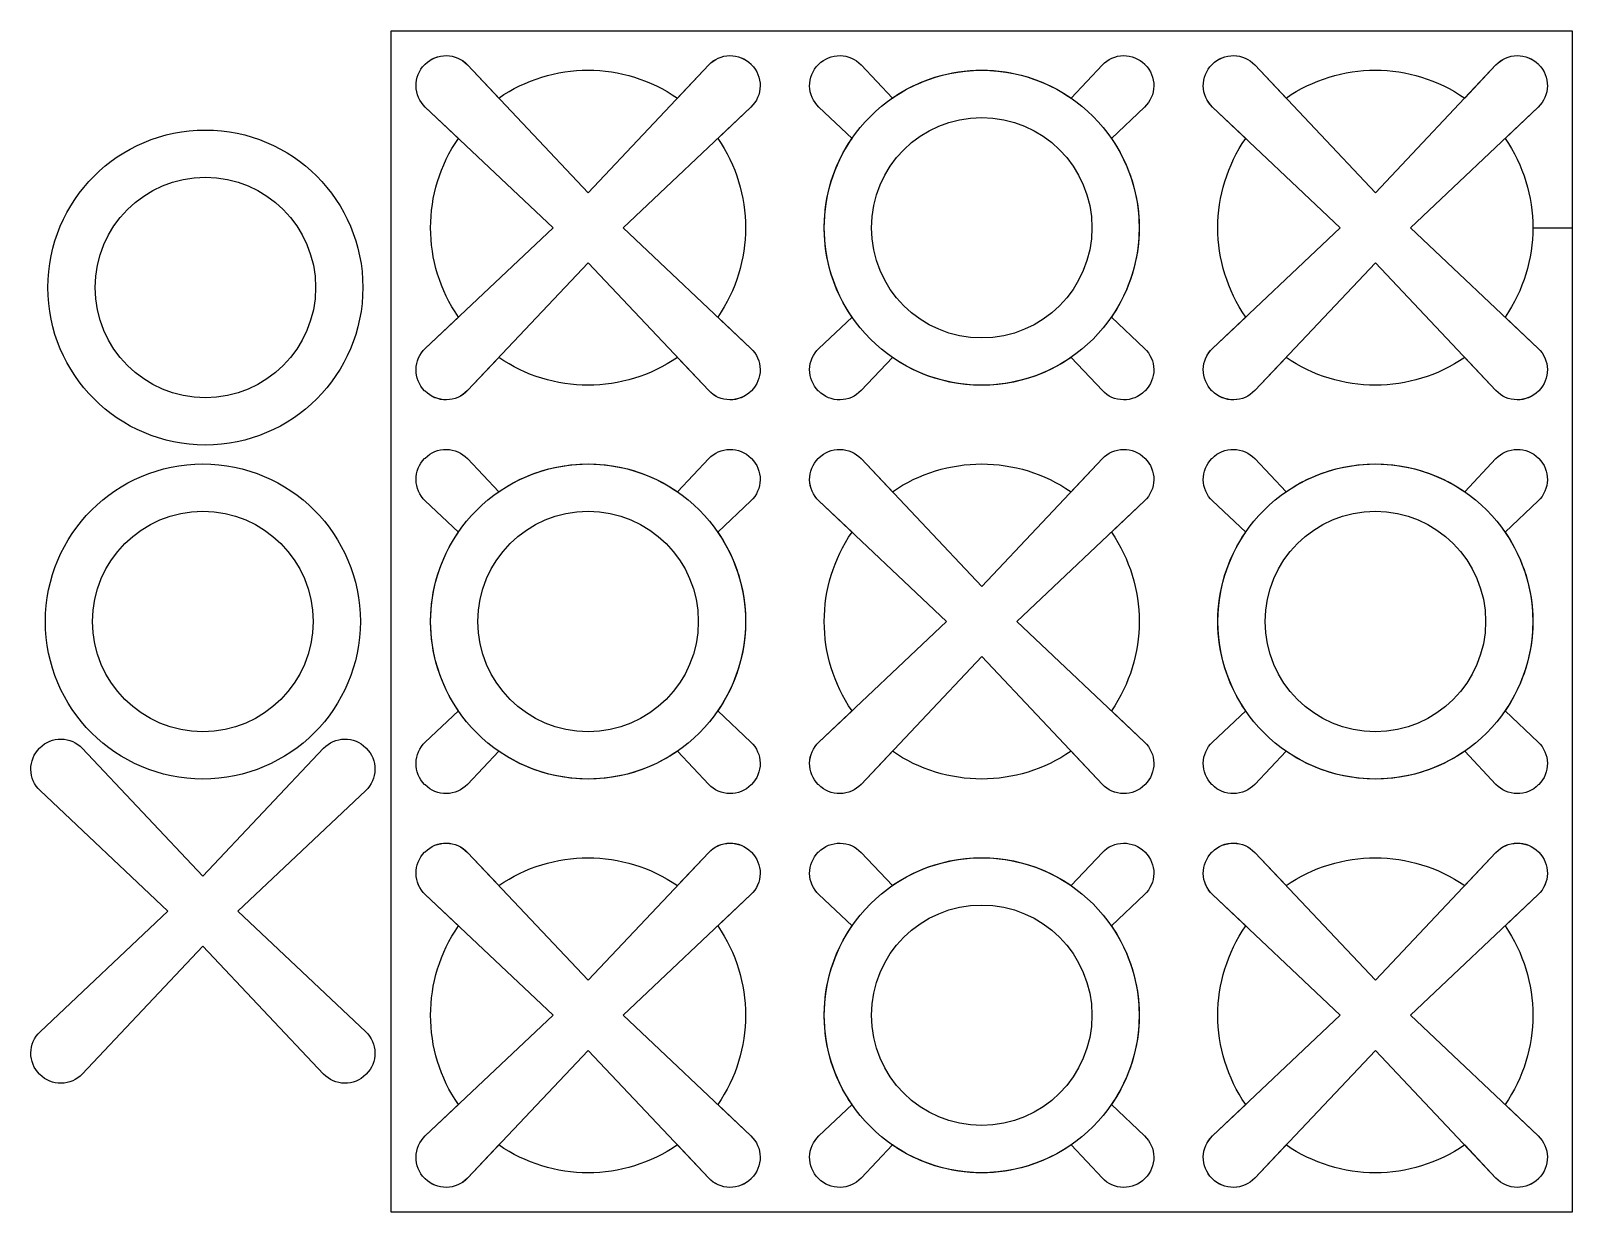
# Model space of a CAD drawing. Header units: millimetres. Extents: x 4017 to 4409, y 61 to 361.
import ezdxf

# ---------------------------------------------------------------- set-up
doc = ezdxf.new("R2010")
doc.units = ezdxf.units.MM
for name, color, linetype in [('Calque1', 1, 'Continuous'), ('Calque2', 86, 'Continuous'), ('Calque3', 5, 'Continuous'), ('Calque5', 204, 'Continuous'), ('Calque6', 34, 'Continuous')]:
    doc.layers.add(name, color=color, linetype=linetype)

msp = doc.modelspace()

# ---------------------------------------------------------------- linework, layer by layer
at = {"layer": 'Calque1'}
for centre in [(4258.71, 311.08), (4061.49, 295.89), (4060.86, 211.08), (4158.72, 211.08), (4358.72, 211.08), (4258.71, 111.08)]:
    msp.add_circle(centre, 40, dxfattribs=at)
at = {"layer": 'Calque2'}
for points in [[(4117.32, 269.57), (4117.2, 269.68, -0.422619), (4117.36, 280.44), (4149.81, 311.08), (4117.36, 341.73, -0.422619), (4117.2, 352.48), (4117.32, 352.6, -0.422619), (4128.08, 352.44), (4158.73, 319.98), (4189.36, 352.44, -0.422735), (4200.12, 352.6), (4200.23, 352.48, -0.422619), (4200.08, 341.73), (4167.63, 311.08), (4200.08, 280.44, -0.422619), (4200.23, 269.68), (4200.12, 269.57, -0.422619), (4189.36, 269.72), (4158.72, 302.17), (4128.08, 269.72, -0.422619)], [(4317.32, 269.57), (4317.2, 269.69, -0.422619), (4317.36, 280.44), (4349.81, 311.08), (4317.36, 341.73, -0.422619), (4317.2, 352.48), (4317.32, 352.6, -0.422619), (4328.08, 352.44), (4358.73, 319.98), (4389.36, 352.44, -0.422735), (4400.12, 352.6), (4400.23, 352.48, -0.422619), (4400.08, 341.73), (4367.63, 311.08), (4400.08, 280.44, -0.422619), (4400.23, 269.69), (4400.12, 269.57, -0.422619), (4389.36, 269.72), (4358.72, 302.17), (4328.08, 269.72, -0.422619)], [(4217.32, 169.57), (4217.2, 169.68, -0.422619), (4217.36, 180.44), (4249.8, 211.08), (4217.36, 241.72, -0.422619), (4217.2, 252.48), (4217.32, 252.6, -0.422619), (4228.07, 252.44), (4258.73, 219.98), (4289.36, 252.44, -0.422735), (4300.12, 252.59), (4300.23, 252.48, -0.422619), (4300.08, 241.72), (4267.63, 211.08), (4300.08, 180.44, -0.422619), (4300.23, 169.68), (4300.12, 169.57, -0.422619), (4289.36, 169.72), (4258.72, 202.17), (4228.07, 169.72, -0.422619)], [(4019.46, 96), (4019.35, 96.12, -0.422619), (4019.5, 106.87), (4051.95, 137.52), (4019.5, 168.16, -0.422619), (4019.35, 178.91), (4019.46, 179.03, -0.422619), (4030.22, 178.88), (4060.88, 146.41), (4091.51, 178.87, -0.422735), (4102.26, 179.03), (4102.38, 178.91, -0.422619), (4102.22, 168.16), (4069.78, 137.52), (4102.22, 106.87, -0.422619), (4102.38, 96.12), (4102.26, 96, -0.422619), (4091.51, 96.15), (4060.86, 128.6), (4030.22, 96.15, -0.422619)], [(4117.32, 69.57), (4117.2, 69.68, -0.422619), (4117.36, 80.44), (4149.81, 111.08), (4117.36, 141.73, -0.422619), (4117.2, 152.48), (4117.32, 152.6, -0.422619), (4128.08, 152.44), (4158.73, 119.98), (4189.36, 152.44, -0.422735), (4200.12, 152.6), (4200.23, 152.48, -0.422619), (4200.08, 141.73), (4167.63, 111.08), (4200.08, 80.44, -0.422619), (4200.23, 69.68), (4200.12, 69.57, -0.422619), (4189.36, 69.72), (4158.72, 102.17), (4128.08, 69.72, -0.422619)], [(4317.32, 69.57), (4317.2, 69.69, -0.422619), (4317.36, 80.44), (4349.81, 111.08), (4317.36, 141.73, -0.422619), (4317.2, 152.48), (4317.32, 152.6, -0.422619), (4328.08, 152.44), (4358.73, 119.98), (4389.36, 152.44, -0.422735), (4400.12, 152.6), (4400.23, 152.48, -0.422619), (4400.08, 141.73), (4367.63, 111.08), (4400.08, 80.44, -0.422619), (4400.23, 69.69), (4400.12, 69.57, -0.422619), (4389.36, 69.72), (4358.72, 102.17), (4328.08, 69.72, -0.422619)]]:
    msp.add_lwpolyline(points, format="xyb", close=True, dxfattribs=at)
at = {"layer": 'Calque3'}
msp.add_lwpolyline([(4108.72, 361.08), (4408.72, 361.08), (4408.72, 61.08), (4108.72, 61.08)], close=True, dxfattribs=at)
at = {"layer": 'Calque5'}
msp.add_line((4398.72, 311.08), (4408.72, 311.08), dxfattribs=at)
for points in [[(4181.41, 278.14, -0.311087), (4136.02, 278.14), (4128.07, 269.72, -0.422619), (4117.32, 269.56), (4117.2, 269.68, -0.422619), (4117.35, 280.44), (4125.77, 288.39, -0.311087), (4125.77, 333.77), (4117.35, 341.72, -0.422619), (4117.2, 352.48), (4117.32, 352.59, -0.422619), (4128.07, 352.44), (4136.02, 344.02, -0.31114), (4181.41, 344.01), (4189.36, 352.43, -0.422735), (4200.12, 352.59), (4200.23, 352.48, -0.422619), (4200.08, 341.72), (4191.66, 333.77, -0.311087), (4191.66, 288.39), (4200.08, 280.44, -0.422619), (4200.23, 269.68), (4200.11, 269.56, -0.422619), (4189.36, 269.72)], [(4281.41, 278.14, -0.311087), (4236.02, 278.14), (4228.07, 269.72, -0.422619), (4217.32, 269.56), (4217.2, 269.68, -0.422619), (4217.35, 280.44), (4225.77, 288.39, -0.311087), (4225.77, 333.77), (4217.35, 341.72, -0.422619), (4217.2, 352.48), (4217.32, 352.59, -0.422619), (4228.07, 352.44), (4236.02, 344.02, -0.31114), (4281.41, 344.01), (4289.36, 352.43, -0.422735), (4300.12, 352.59), (4300.23, 352.48, -0.422619), (4300.08, 341.72), (4291.66, 333.77, -0.311087), (4291.66, 288.39), (4300.08, 280.44, -0.422619), (4300.23, 269.68), (4300.11, 269.56, -0.422619), (4289.36, 269.72)], [(4381.41, 278.14, -0.311087), (4336.02, 278.14), (4328.07, 269.72, -0.422619), (4317.32, 269.56), (4317.2, 269.68, -0.422619), (4317.35, 280.44), (4325.77, 288.39, -0.311087), (4325.77, 333.77), (4317.35, 341.72, -0.422619), (4317.2, 352.48), (4317.32, 352.59, -0.422619), (4328.07, 352.44), (4336.02, 344.02, -0.31114), (4381.41, 344.01), (4389.36, 352.43, -0.422735), (4400.12, 352.59), (4400.23, 352.48, -0.422619), (4400.08, 341.72), (4391.66, 333.77, -0.311087), (4391.66, 288.39), (4400.08, 280.44, -0.422619), (4400.23, 269.68), (4400.11, 269.56, -0.422619), (4389.36, 269.72)], [(4181.41, 178.14, -0.311087), (4136.02, 178.14), (4128.07, 169.72, -0.422619), (4117.32, 169.56), (4117.2, 169.68, -0.422619), (4117.35, 180.44), (4125.77, 188.39, -0.311087), (4125.77, 233.77), (4117.35, 241.72, -0.422619), (4117.2, 252.48), (4117.32, 252.59, -0.422619), (4128.07, 252.44), (4136.02, 244.02, -0.31114), (4181.41, 244.01), (4189.36, 252.43, -0.422735), (4200.12, 252.59), (4200.23, 252.48, -0.422619), (4200.08, 241.72), (4191.66, 233.77, -0.311087), (4191.66, 188.39), (4200.08, 180.44, -0.422619), (4200.23, 169.68), (4200.11, 169.56, -0.422619), (4189.36, 169.72)], [(4281.41, 178.14, -0.311087), (4236.02, 178.14), (4228.07, 169.72, -0.422619), (4217.32, 169.56), (4217.2, 169.68, -0.422619), (4217.35, 180.44), (4225.77, 188.39, -0.311087), (4225.77, 233.77), (4217.35, 241.72, -0.422619), (4217.2, 252.48), (4217.32, 252.59, -0.422619), (4228.07, 252.44), (4236.02, 244.02, -0.31114), (4281.41, 244.01), (4289.36, 252.43, -0.422735), (4300.12, 252.59), (4300.23, 252.48, -0.422619), (4300.08, 241.72), (4291.66, 233.77, -0.311087), (4291.66, 188.39), (4300.08, 180.44, -0.422619), (4300.23, 169.68), (4300.11, 169.56, -0.422619), (4289.36, 169.72)], [(4381.41, 178.14, -0.311087), (4336.02, 178.14), (4328.07, 169.72, -0.422619), (4317.32, 169.56), (4317.2, 169.68, -0.422619), (4317.35, 180.44), (4325.77, 188.39, -0.311087), (4325.77, 233.77), (4317.35, 241.72, -0.422619), (4317.2, 252.48), (4317.32, 252.59, -0.422619), (4328.07, 252.44), (4336.02, 244.02, -0.31114), (4381.41, 244.01), (4389.36, 252.43, -0.422735), (4400.12, 252.59), (4400.23, 252.48, -0.422619), (4400.08, 241.72), (4391.66, 233.77, -0.311087), (4391.66, 188.39), (4400.08, 180.44, -0.422619), (4400.23, 169.68), (4400.11, 169.56, -0.422619), (4389.36, 169.72)], [(4181.41, 78.14, -0.311087), (4136.02, 78.14), (4128.07, 69.72, -0.422619), (4117.32, 69.56), (4117.2, 69.68, -0.422619), (4117.35, 80.44), (4125.77, 88.39, -0.311087), (4125.77, 133.77), (4117.35, 141.72, -0.422619), (4117.2, 152.48), (4117.32, 152.59, -0.422619), (4128.07, 152.44), (4136.02, 144.02, -0.31114), (4181.41, 144.01), (4189.36, 152.43, -0.422735), (4200.12, 152.59), (4200.23, 152.48, -0.422619), (4200.08, 141.72), (4191.66, 133.77, -0.311087), (4191.66, 88.39), (4200.08, 80.44, -0.422619), (4200.23, 69.68), (4200.11, 69.56, -0.422619), (4189.36, 69.72)], [(4281.41, 78.14, -0.311087), (4236.02, 78.14), (4228.07, 69.72, -0.422619), (4217.32, 69.56), (4217.2, 69.68, -0.422619), (4217.35, 80.44), (4225.77, 88.39, -0.311087), (4225.77, 133.77), (4217.35, 141.72, -0.422619), (4217.2, 152.48), (4217.32, 152.59, -0.422619), (4228.07, 152.44), (4236.02, 144.02, -0.31114), (4281.41, 144.01), (4289.36, 152.43, -0.422735), (4300.12, 152.59), (4300.23, 152.48, -0.422619), (4300.08, 141.72), (4291.66, 133.77, -0.311087), (4291.66, 88.39), (4300.08, 80.44, -0.422619), (4300.23, 69.68), (4300.11, 69.56, -0.422619), (4289.36, 69.72)], [(4381.41, 78.14, -0.311087), (4336.02, 78.14), (4328.07, 69.72, -0.422619), (4317.32, 69.56), (4317.2, 69.68, -0.422619), (4317.35, 80.44), (4325.77, 88.39, -0.311087), (4325.77, 133.77), (4317.35, 141.72, -0.422619), (4317.2, 152.48), (4317.32, 152.59, -0.422619), (4328.07, 152.44), (4336.02, 144.02, -0.31114), (4381.41, 144.01), (4389.36, 152.43, -0.422735), (4400.12, 152.59), (4400.23, 152.48, -0.422619), (4400.08, 141.72), (4391.66, 133.77, -0.311087), (4391.66, 88.39), (4400.08, 80.44, -0.422619), (4400.23, 69.68), (4400.11, 69.56, -0.422619), (4389.36, 69.72)]]:
    msp.add_lwpolyline(points, format="xyb", close=True, dxfattribs=at)
at = {"layer": 'Calque6'}
for centre in [(4258.71, 311.08), (4061.49, 295.89), (4060.86, 211.08), (4158.72, 211.08), (4358.72, 211.08), (4258.71, 111.08)]:
    msp.add_circle(centre, 28, dxfattribs=at)

doc.saveas('drawing.dxf')
